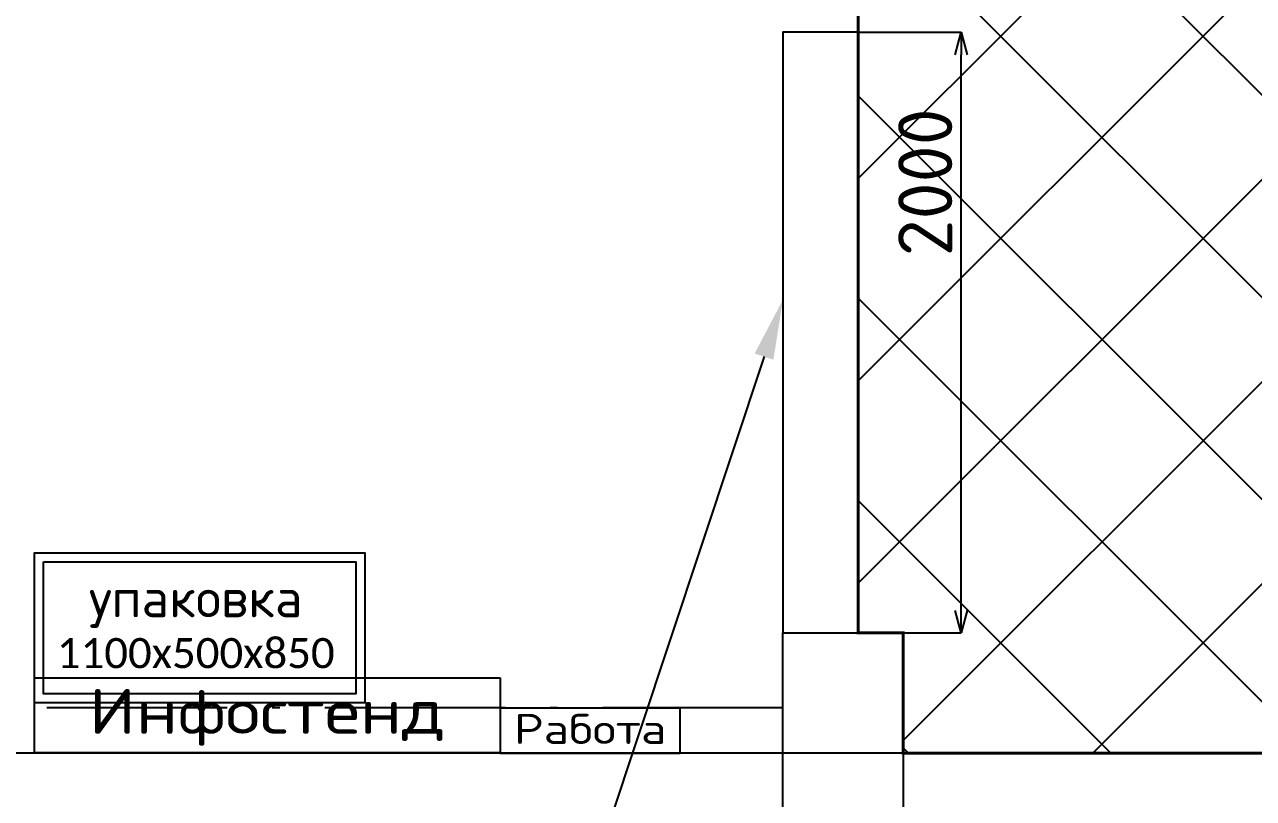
# Model space of a CAD drawing. Extents: x -150237 to 313168, y -187365 to 36962.
# Drawn here: x -33496 to -29406, y -169044 to -166468 of the extents above; entities that cross this region are included whole.
import ezdxf
from ezdxf import colors
from ezdxf.entities.mleader import LeaderData, LeaderLine
from ezdxf.enums import TextEntityAlignment as Align
from ezdxf.math import Vec2, Vec3

# ---------------------------------------------------------------- set-up
doc = ezdxf.new("R2010")
doc.units = 0
doc.header["$LTSCALE"] = 50
doc.header["$PDMODE"] = 34
doc.header["$PDSIZE"] = 20
doc.linetypes.add('ACAD_ISO10W100', pattern=[18.5, 12, -3, 0.5, -3])
doc.layers.get('0').update_dxf_attribs({"linetype": 'CONTINUOUS'})
doc.layers.get('Defpoints').update_dxf_attribs({"linetype": 'CONTINUOUS'})
for name, color, linetype in [('Colums', 25, 'CONTINUOUS'), ('type', 7, 'CONTINUOUS'), ('Прикасс', 210, 'CONTINUOUS'), ('товарные группы', 7, 'CONTINUOUS')]:
    doc.layers.add(name, color=color, linetype=linetype)
doc.layers.add('Стены', color=7, linetype='CONTINUOUS', lineweight=35)
doc.styles.get("Standard").update_dxf_attribs({"font": 'isocpeur.ttf'})
doc.dimstyles.get("Standard").update_dxf_attribs({"dimscale": 0, "dimtxt": 180, "dimasz": 75, "dimexe": 0, "dimexo": 0, "dimgap": 30, "dimtad": 1, "dimdec": 0, "dimdsep": 46, "dimtxsty": 'Standard', "dimblk1": 'OPEN30', "dimblk2": 'OPEN30', "dimsah": 1, "dimcen": 25, "dimadec": 0, "dimazin": 0, "dimtfac": 1, "dimtdec": 0, "dimtmove": 0, "dimatfit": 3, "dimldrblk": 'OPEN30', "dimfxl": 1, "dimtolj": 1, "dimtzin": 0, "dimarcsym": 0})

# ---------------------------------------------------------------- blocks, each defined once
blk = doc.blocks.new('_OPEN30')
at = {"color": 0, "linetype": 'ByBlock'}
for p, q in [((-1, 0.268), (0, 0)), ((0, 0), (-1, -0.268)), ((0, 0), (-1, 0))]:
    blk.add_line(p, q, dxfattribs=at)
blk = doc.blocks.new('*D403')
at = {"color": 0, "lineweight": -2, "transparency": 16777216}
for p, q in [((-30721.6, -166493.2), (-30378, -166493.2)), ((-30378, -168418.2), (-30378, -166568.2)), ((-30721.6, -168493.2), (-30378, -168493.2))]:
    blk.add_line(p, q, dxfattribs=at)
at = {"layer": 'Defpoints', "color": 0, "transparency": 16777216}
for p in [(-30721.6, -166493.2), (-30378, -166493.2), (-30721.6, -168493.2)]:
    blk.add_point(p, dxfattribs=at)
at = {"color": 0, "lineweight": -2, "transparency": 16777216, "xscale": 75, "yscale": 75, "zscale": 75}
for p, rotation in [((-30378, -166493.2), 90), ((-30378, -168493.2), 270)]:
    blk.add_blockref('_OPEN30', p, dxfattribs=dict(at, rotation=rotation))
at = {"color": 0, "transparency": 16777216, "insert": (-30498, -166993.2), "char_height": 180, "attachment_point": 5, "rotation": 90}
blk.add_mtext('\\A1;2000', dxfattribs=at)
blk = doc.blocks.new('*U63')
at = {"layer": 'Прикасс'}
for points in [[(0, -500), (0, 0), (1100, 0), (1100, -500)], [(30, -30), (1070, -30), (1070, -470), (30, -470)]]:
    blk.add_lwpolyline(points, close=True, dxfattribs=at)
at = {"layer": 'type', "insert": (537, -167.4), "char_height": 130, "width": 1680.097, "attachment_point": 5}
blk.add_mtext('\\pt1040;упаковка', dxfattribs=at)
at = {"layer": 'type', "color": 7, "insert": (537, -334.5), "char_height": 100, "width": 1680.097, "attachment_point": 5}
blk.add_mtext('\\pt800;{\\fCalibri|b0|i0|c204|p34;\\C256;1100х500х850}', dxfattribs=at)
blk = doc.blocks.new('*U346')
at = {"color": 30}
for p, q in [((0, 0), (600, 0)), ((0, 0), (0, -150)), ((600, -150), (600, 0)), ((0, -150), (600, -150))]:
    blk.add_line(p, q, dxfattribs=at)
at = {"layer": 'товарные группы', "color": 30, "width": 1.2}
blk.add_text('Работа', height=100, dxfattribs=at).set_placement((300, -119.8), align=Align.CENTER)
blk = doc.blocks.new('Инфостенд')
at = {"color": 1}
for p, q in [((0, 0), (1550, 0)), ((0, -250), (0, 0)), ((1550, 0), (1550, -250)), ((1550, -250), (0, -250))]:
    blk.add_line(p, q, dxfattribs=at)
at = {"layer": 'товарные группы', "color": 1, "width": 1.2}
blk.add_text('Инфостенд', height=150, dxfattribs=at).set_placement((773.4, -186.7), align=Align.CENTER)

msp = doc.modelspace()

# ---------------------------------------------------------------- hatches: boundary and pattern name
h = msp.add_hatch()
h.set_pattern_fill('ANSI37', color=256, scale=150)
h.set_pattern_definition([(45, (-24859.03, -97807.5), (-336.7596, 336.7596), []), (135, (-24859.03, -97807.5), (-336.7596, -336.7596), [])])
h.paths.add_polyline_path([(-30571.6, -168893.2), (-30571.6, -168493.2), (-30721.6, -168493.2), (-30721.6, -147293.2), (-32711.6, -147293.2), (-32711.6, -144693.2), (-571.6, -144693.2), (-571.6, -168893.2)])

# ---------------------------------------------------------------- linework, layer by layer
at = {"color": 1, "linetype": 'ACAD_ISO10W100'}
msp.add_line((-30971.6, -168743.2), (-39586.1, -168743.2), dxfattribs=at)
msp.add_line((-571.6, -168893.2), (-36571.6, -168893.2))
at = {"const_width": 10}
msp.add_lwpolyline([(-30571.6, -168893.2), (-30571.6, -168493.2), (-30721.6, -168493.2), (-30721.6, -147293.2), (-32711.6, -147293.2), (-32711.6, -144693.2), (-571.6, -144693.2), (-571.6, -168893.2), (-30571.6, -168893.2)], close=True, dxfattribs=at)
at = {"color": 3}
msp.add_lwpolyline([(-30971.6, -168493.2), (-30721.6, -168493.2), (-30721.6, -166493.2), (-30971.6, -166493.2)], close=True, dxfattribs=at)
at = {"layer": 'Colums'}
msp.add_lwpolyline([(-30971.6, -169093.2), (-30971.6, -168493.2), (-30571.6, -168493.2), (-30571.6, -169093.2), (-30971.6, -169093.2)], dxfattribs=at)

# ---------------------------------------------------------------- block references
for name, p in [('Инфостенд', (-33463.2, -168642.4)), ('*U346', (-31913.2, -168743.2))]:
    msp.add_blockref(name, p)
at = {"layer": 'Стены', "lineweight": 5}
msp.add_blockref('*U63', (-33463.2, -168226.5), dxfattribs=at)

# ---------------------------------------------------------------- dimensions: what is measured, and where the dimension line sits
dim = msp.add_linear_dim(base=(-30378, -166493.2), p1=(-30721.6, -168493.2), p2=(-30721.6, -166493.2), angle=90, dimstyle='Standard', override={"dimscale": 1, "dimarcsym": 2})
dim.commit()
dim.dimension.update_dxf_attribs({"geometry": '*D403', "text_midpoint": (-30378, -166993.2), "dimtype": 160})

# ---------------------------------------------------------------- leaders
ml = msp.add_multileader_mtext('Standard')
ml.set_content('Рольставни противопожарные ', color=256)
ml.set_leader_properties()
ml.build(insert=Vec2(0, 0))
ml.multileader.update_dxf_attribs({"text_right_attachment_type": 6, "dogleg_length": 0.36, "arrow_head_size": 200})
ctx = ml.context
ctx.base_point, ctx.char_height, ctx.arrow_head_size, ctx.plane_origin = Vec3(-32519.4, -172049.6), 350, 200, Vec3(-31906.3, -174233.2)
ctx.right_attachment = 6
notes = []
notes.append((ctx, [(0, (1, 1, 0), (-32519.7, -172049.6), (1, 0), 0.36, [(0, [(-30971.6, -167383.5)], 0, [])])]))
ctx.mtext.insert, ctx.mtext.flow_direction = Vec3(-32517.4, -171822.1), 5
for ctx, leaders in notes:
    for number, flags, end, landing, length, lines in leaders:
        leader = LeaderData()
        leader.index, (leader.has_last_leader_line, leader.has_dogleg_vector, leader.attachment_direction) = number, flags
        leader.last_leader_point, leader.dogleg_vector, leader.dogleg_length = Vec3(end), Vec3(landing), length
        for number, points, colour, breaks in lines:
            line = LeaderLine()
            line.index, line.vertices, line.color, line.breaks = number, Vec3.list(points), colors.encode_raw_color(colour), breaks
            leader.lines.append(line)
        ctx.leaders.append(leader)

doc.saveas('drawing.dxf')
